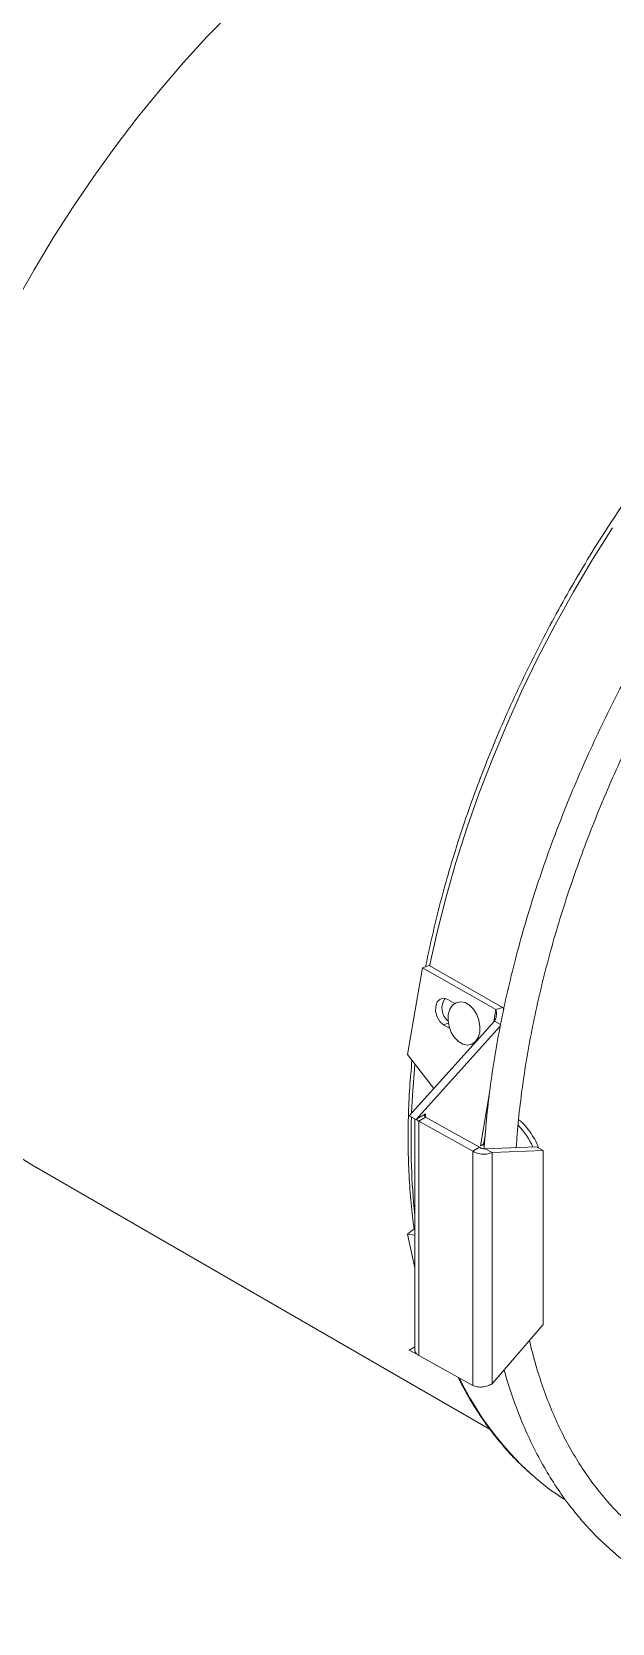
# Model space of a CAD drawing. Header units: inches. Extents: x 1 to 63.1, y 0.7 to 40.3.
# Drawn here: x 26.75 to 29.54, y 24.65 to 32.28 of the extents above; entities that cross this region are included whole.
import ezdxf

# ---------------------------------------------------------------- set-up
doc = ezdxf.new("R2010")
doc.units = ezdxf.units.IN
doc.header["$MEASUREMENT"] = 0
doc.layers.add('OBJECT', color=7, linetype='Continuous')

msp = doc.modelspace()

# ---------------------------------------------------------------- linework, layer by layer
at = {"layer": 'OBJECT', "linetype": 'Continuous', "lineweight": 15}
for p, q in [((28.6612, 27.8029, 1.1656), (28.6296, 27.793, 1.1656)), ((29.0133, 27.6016, 1.1656), (28.6612, 27.8029, 1.1656)), ((28.6296, 27.793, 1.1656), (28.557, 27.3761, 1.1656)), ((28.9817, 27.5916, 1.1656), (28.6296, 27.793, 1.1656)), ((28.7512, 27.6405, 1.1656), (28.7844, 27.6216, 1.1656)), ((28.9817, 27.5916, 1.1656), (28.9715, 27.5332, 1.1656)), ((28.9817, 27.5916, 1.1656), (29.0133, 27.6016, 1.1656)), ((28.9749, 27.5369, 1.1656), (28.5651, 27.0826, 1.1656)), ((29.0024, 27.5125, 1.1656), (28.5982, 27.0642, 1.1656)), ((28.7301, 27.5192, 1.1656), (28.7531, 27.5264, 1.1656)), ((28.7587, 27.5029, 1.1656), (28.7301, 27.5192, 1.1656)), ((28.9749, 27.5369, 1.1656), (29.004, 27.5207, 1.1656)), ((28.557, 27.3761, 1.1656), (28.6832, 27.2135, 1.1656)), ((28.9068, 26.9382, 1.1656), (28.9512, 27.1928, 1.1656)), ((28.5982, 27.0642, 1.1656), (28.5651, 27.0826, 1.1656)), ((28.5923, 27.0675, 1.1656), (28.5923, 25.9587, 1.1656)), ((28.6003, 27.0654, 1.1656), (28.5982, 27.0642, 1.1656)), ((28.6437, 27.0914, 1.1656), (28.6003, 27.0654, 1.1656)), ((28.6442, 27.0754, 1.1656), (28.6123, 27.0564, 1.1656)), ((28.6123, 25.9314, 1.1656), (28.6123, 27.0564, 1.1656)), ((28.8705, 26.9125, 1.1656), (28.6123, 27.0564, 1.1656)), ((28.6437, 27.0757, 1.1656), (28.6437, 27.0914, 1.1656)), ((28.9024, 26.9316, 1.1656), (28.6442, 27.0754, 1.1656)), ((28.9242, 26.9532, 1.1656), (28.9302, 26.9875, 1.1656)), ((28.9265, 26.9663, 1.1656), (28.9283, 26.9653, 1.1656)), ((28.9024, 26.9316, 1.1656), (28.8705, 26.9125, 1.1656)), ((28.8705, 25.7876, 1.1656), (28.8705, 26.9125, 1.1656)), ((28.9266, 26.9447, 1.1656), (28.9068, 26.9382, 1.1656)), ((29.1758, 26.9335, 1.1656), (28.9301, 26.9243, 1.1656)), ((28.9301, 26.9243, 1.1656), (28.9631, 26.9059, 1.1656)), ((29.2089, 26.9151, 1.1656), (28.9631, 26.9059, 1.1656)), ((28.9631, 25.7962, 1.1656), (28.9631, 26.9059, 1.1656)), ((29.2089, 26.9151, 1.1656), (29.1758, 26.9335, 1.1656)), ((29.2089, 26.0811, 1.1656), (29.2089, 26.9151, 1.1656)), ((26.7542, 26.847, 1.1656), (28.9534, 25.5774, 1.1656)), ((28.5886, 26.5402, 1.1656), (28.557, 26.5136, 1.1656)), ((28.557, 26.5136, 1.1656), (28.5923, 26.509, 1.1656)), ((28.5923, 26.3532, 1.1656), (28.557, 26.5136, 1.1656)), ((28.5886, 26.5402, 1.1656), (28.5923, 26.5397, 1.1656)), ((28.9631, 25.7962, 1.1656), (29.2089, 26.0811, 1.1656)), ((28.5923, 25.9739, 1.1656), (28.5651, 25.9577, 1.1656)), ((28.5982, 25.9393, 1.1656), (28.5651, 25.9577, 1.1656)), ((28.5982, 25.9393, 1.1656), (28.6003, 25.9405, 1.1656)), ((28.5982, 25.9393, 1.1656), (28.6012, 25.9396, 1.1656)), ((28.6123, 25.9314, 1.1656), (28.8705, 25.7876, 1.1656))]:
    msp.add_line(p, q, dxfattribs=at)
at = {"layer": 'OBJECT', "linetype": 'Continuous', "lineweight": 15, "elevation": 1.1656, "flags": 128}
for points in [[(27.7133, 32.3818), (27.5963, 32.2616), (27.4816, 32.1363), (27.3695, 32.0062), (27.2602, 31.8716), (27.1541, 31.7329), (27.0512, 31.5902), (26.952, 31.4441), (26.8566, 31.2947), (26.7651, 31.1425), (26.678, 30.9878)], [(29.5415, 29.9041), (29.4457, 29.7517), (29.3539, 29.5964), (29.2664, 29.4388), (29.1834, 29.2791), (29.1051, 29.1176), (29.0316, 28.9548), (28.9631, 28.7911), (28.8998, 28.6267), (28.8418, 28.4621), (28.7892, 28.2975), (28.7421, 28.1335), (28.7007, 27.9703), (28.665, 27.8083), (28.6637, 27.8015)], [(28.7301, 27.5192), (28.7124, 27.5344), (28.699, 27.5565), (28.692, 27.5822), (28.6924, 27.6075), (28.7001, 27.6286), (28.714, 27.6423), (28.7319, 27.6465), (28.7512, 27.6405)], [(28.8333, 27.6252), (28.8547, 27.613), (28.874, 27.5938), (28.8897, 27.569), (28.9003, 27.5406), (28.9051, 27.5111), (28.9038, 27.4827), (28.8963, 27.4578), (28.8833, 27.4384), (28.8658, 27.426), (28.8453, 27.4217), (28.8235, 27.4258), (28.802, 27.438), (28.7827, 27.4573), (28.7671, 27.4821), (28.7564, 27.5104), (28.7516, 27.54), (28.753, 27.5683), (28.7605, 27.5932), (28.7735, 27.6127), (28.7909, 27.625), (28.8114, 27.6293), (28.8333, 27.6252)], [(28.5929, 27.3298), (28.5812, 27.1797), (28.5771, 27.0959)], [(28.6437, 27.0914), (28.6413, 27.0897), (28.6395, 27.0877), (28.6385, 27.0856), (28.6382, 27.0834), (28.6386, 27.0812), (28.6398, 27.0791), (28.6417, 27.0771), (28.6442, 27.0754)], [(26.678, 26.8948), (26.7542, 26.847)]]:
    msp.add_lwpolyline(points, dxfattribs=at)
at = {"layer": 'OBJECT', "linetype": 'Continuous', "lineweight": 15}
for centre, radius, start, end in [((28.803, 27.5988, 1.1656), 0.0807, 144.31893, 230.74093), ((31.9935, 26.9571, 1.1656), 3.4192, 178.0025, 185.86632), ((28.636, 27.1002, 1.1656), 0.0498, 224.17158, 241.56836), ((28.7791, 26.7512, 1.1656), 0.4212, 25.55315, 42.64308), ((28.9029, 26.9603, 1.1656), 0.0225, 280.04973, 341.55911), ((28.6182, 25.9593, 1.1656), 0.026, 181.41352, 226.27329), ((28.636, 25.9753, 1.1656), 0.0498, 224.17158, 241.56836), ((30.1666, 26.4789, 1.1656), 1.5094, 205.76679, 227.90187), ((30.0146, 26.3283, 1.1656), 1.2957, 228.42596, 236.99967)]:
    msp.add_arc(centre, radius, start, end, dxfattribs=at)
for points, knots in [([(30.8767, 31.3879, 1.1656), (30.8692, 31.3825, 1.1656), (30.8216, 31.3483, 1.1656), (30.7348, 31.2798, 1.1656), (30.6166, 31.1822, 1.1656), (30.4997, 31.0789, 1.1656), (30.3844, 30.9706, 1.1656), (30.2709, 30.8573, 1.1656), (30.1594, 30.7394, 1.1656), (30.0502, 30.6171, 1.1656), (29.9434, 30.4906, 1.1656), (29.8392, 30.3602, 1.1656), (29.7379, 30.2261, 1.1656), (29.6396, 30.0886, 1.1656), (29.5446, 29.948, 1.1656), (29.453, 29.8045, 1.1656), (29.3651, 29.6585, 1.1656), (29.2809, 29.5102, 1.1656), (29.2007, 29.3599, 1.1656), (29.1246, 29.208, 1.1656), (29.0528, 29.0547, 1.1656), (28.9854, 28.9003, 1.1656), (28.9225, 28.7451, 1.1656), (28.8643, 28.5894, 1.1656), (28.8109, 28.4336, 1.1656), (28.7624, 28.278, 1.1656), (28.7188, 28.1227, 1.1656), (28.6808, 27.9684, 1.1656), (28.6563, 27.86, 1.1656), (28.6459, 27.8036, 1.1656), (28.6449, 27.7978, 1.1656)], [0, 0, 0, 0, 0.007143, 0.045194, 0.08324, 0.121281, 0.159316, 0.197347, 0.235372, 0.273393, 0.311411, 0.349424, 0.387435, 0.425443, 0.46345, 0.501454, 0.539459, 0.577463, 0.615467, 0.653472, 0.691478, 0.729487, 0.767497, 0.805511, 0.843528, 0.881549, 0.919575, 0.957606, 0.995643, 1, 1, 1, 1]), ([(31.5032, 31.3603, 1.1656), (31.4963, 31.356, 1.1656), (31.4484, 31.3256, 1.1656), (31.3599, 31.2634, 1.1656), (31.2378, 31.1735, 1.1656), (31.1168, 31.0774, 1.1656), (30.9969, 30.976, 1.1656), (30.8785, 30.8693, 1.1656), (30.7618, 30.7576, 1.1656), (30.647, 30.6411, 1.1656), (30.5342, 30.52, 1.1656), (30.4238, 30.3945, 1.1656), (30.3158, 30.265, 1.1656), (30.2106, 30.1316, 1.1656), (30.1083, 29.9945, 1.1656), (30.0091, 29.8542, 1.1656), (29.9133, 29.7107, 1.1656), (29.8209, 29.5645, 1.1656), (29.7321, 29.4158, 1.1656), (29.6472, 29.2648, 1.1656), (29.5663, 29.1119, 1.1656), (29.4895, 28.9573, 1.1656), (29.4171, 28.8013, 1.1656), (29.349, 28.6444, 1.1656), (29.2855, 28.4866, 1.1656), (29.2267, 28.3284, 1.1656), (29.1728, 28.17, 1.1656), (29.1237, 28.0118, 1.1656), (29.0796, 27.854, 1.1656), (29.0407, 27.697, 1.1656), (29.0069, 27.541, 1.1656), (28.9783, 27.3863, 1.1656), (28.955, 27.2332, 1.1656), (28.9376, 27.0823, 1.1656), (28.9279, 26.98, 1.1656), (28.9254, 26.9289, 1.1656), (28.9253, 26.9265, 1.1656)], [0, 0, 0, 0, 0.005155, 0.036238, 0.067315, 0.098387, 0.129452, 0.16051, 0.191562, 0.222608, 0.253649, 0.284684, 0.315714, 0.34674, 0.377763, 0.408783, 0.4398, 0.470817, 0.501832, 0.532847, 0.563863, 0.59488, 0.625898, 0.656919, 0.687942, 0.71897, 0.750002, 0.781039, 0.812082, 0.84313, 0.874186, 0.905249, 0.93632, 0.967398, 0.998484, 1, 1, 1, 1]), ([(29.0795, 26.9299, 1.1656), (29.0807, 26.9508, 1.1656), (29.0849, 27.0192, 1.1656), (29.0975, 27.1377, 1.1656), (29.1171, 27.2851, 1.1656), (29.1423, 27.4347, 1.1656), (29.1726, 27.5859, 1.1656), (29.2081, 27.7384, 1.1656), (29.2486, 27.8921, 1.1656), (29.2941, 28.0464, 1.1656), (29.3445, 28.2012, 1.1656), (29.3998, 28.3562, 1.1656), (29.4597, 28.5109, 1.1656), (29.5242, 28.6651, 1.1656), (29.5932, 28.8185, 1.1656), (29.6665, 28.9708, 1.1656), (29.744, 29.1216, 1.1656), (29.8255, 29.2706, 1.1656), (29.9109, 29.4176, 1.1656), (29.9999, 29.5623, 1.1656), (30.0924, 29.7042, 1.1656), (30.1882, 29.8433, 1.1656), (30.2871, 29.9791, 1.1656), (30.389, 30.1114, 1.1656), (30.4935, 30.24, 1.1656), (30.6005, 30.3645, 1.1656), (30.7098, 30.4848, 1.1656), (30.8211, 30.6005, 1.1656), (30.9342, 30.7115, 1.1656), (31.0489, 30.8175, 1.1656), (31.1649, 30.9184, 1.1656), (31.282, 31.0138, 1.1656), (31.4, 31.1037, 1.1656), (31.5186, 31.1879, 1.1656), (31.6375, 31.2659, 1.1656), (31.7299, 31.3229, 1.1656), (31.7826, 31.3519, 1.1656), (31.7956, 31.359, 1.1656)], [0, 0, 0, 0, 0.0130536, 0.0426285, 0.0722093, 0.1017966, 0.1313905, 0.160991, 0.190598, 0.2202111, 0.2498297, 0.2794535, 0.3090819, 0.3387141, 0.3683496, 0.3979878, 0.427628, 0.4572694, 0.4869114, 0.5165534, 0.5461944, 0.5758338, 0.6054708, 0.6351048, 0.6647351, 0.6943611, 0.723982, 0.7535974, 0.7832065, 0.8128088, 0.8424039, 0.8719915, 0.9015713, 0.9311433, 0.9607078, 0.9902653, 1, 1, 1, 1]), ([(29.0208, 25.8631, 1.1656), (29.0215, 25.8605, 1.1656), (29.0325, 25.8175, 1.1656), (29.0588, 25.7383, 1.1656), (29.1002, 25.6261, 1.1656), (29.1473, 25.5195, 1.1656), (29.1994, 25.4181, 1.1656), (29.2565, 25.3223, 1.1656), (29.3184, 25.2323, 1.1656), (29.3851, 25.1482, 1.1656), (29.4563, 25.0702, 1.1656), (29.5318, 24.9985, 1.1656), (29.6116, 24.9332, 1.1656), (29.6954, 24.8743, 1.1656), (29.783, 24.8221, 1.1656), (29.8744, 24.7765, 1.1656), (29.9693, 24.7376, 1.1656), (30.0675, 24.7056, 1.1656), (30.169, 24.6803, 1.1656), (30.2734, 24.662, 1.1656), (30.3807, 24.6507, 1.1656), (30.4907, 24.6464, 1.1656), (30.6031, 24.649, 1.1656), (30.7176, 24.6587, 1.1656), (30.8342, 24.6754, 1.1656), (30.9525, 24.6991, 1.1656), (31.0723, 24.7298, 1.1656), (31.1934, 24.7673, 1.1656), (31.3155, 24.8116, 1.1656), (31.4383, 24.8627, 1.1656), (31.5617, 24.9203, 1.1656), (31.6853, 24.9845, 1.1656), (31.8089, 25.0549, 1.1656), (31.9324, 25.1316, 1.1656), (32.0553, 25.2143, 1.1656), (32.1776, 25.3029, 1.1656), (32.299, 25.3971, 1.1656), (32.4192, 25.4969, 1.1656), (32.5381, 25.602, 1.1656), (32.6554, 25.7121, 1.1656), (32.7708, 25.8272, 1.1656), (32.8842, 25.9469, 1.1656), (32.9954, 26.071, 1.1656), (33.1042, 26.1993, 1.1656), (33.2102, 26.3316, 1.1656), (33.3135, 26.4675, 1.1656), (33.4136, 26.6069, 1.1656), (33.5105, 26.7494, 1.1656), (33.604, 26.8948, 1.1656), (33.6939, 27.0428, 1.1656), (33.78, 27.1931, 1.1656), (33.8622, 27.3455, 1.1656), (33.9403, 27.4995, 1.1656), (34.0141, 27.6551, 1.1656), (34.0835, 27.8118, 1.1656), (34.1484, 27.9693, 1.1656), (34.2087, 28.1274, 1.1656), (34.2642, 28.2858, 1.1656), (34.3148, 28.4441, 1.1656), (34.3604, 28.602, 1.1656), (34.4009, 28.7593, 1.1656), (34.4363, 28.9157, 1.1656), (34.4665, 29.0708, 1.1656), (34.4914, 29.2244, 1.1656), (34.5109, 29.3761, 1.1656), (34.5251, 29.5258, 1.1656), (34.5336, 29.6704, 1.1656), (34.536, 29.7712, 1.1656), (34.5361, 29.8233, 1.1656), (34.5361, 29.8301, 1.1656)], [0, 0, 0, 0, 0.0009709, 0.0163836, 0.0317816, 0.0471603, 0.062515, 0.0778413, 0.0931352, 0.1083941, 0.1236169, 0.1388052, 0.1539626, 0.1690954, 0.184212, 0.199322, 0.214433, 0.2295544, 0.2446953, 0.2598629, 0.2750621, 0.2902956, 0.3055636, 0.3208643, 0.3361947, 0.3515506, 0.3669278, 0.3823217, 0.3977282, 0.4131438, 0.4285652, 0.4439899, 0.4594159, 0.4748413, 0.4902649, 0.5056862, 0.5211045, 0.5365198, 0.5519319, 0.5673407, 0.5827465, 0.5981493, 0.6135495, 0.6289472, 0.6443429, 0.6597366, 0.6751289, 0.69052, 0.7059103, 0.7213, 0.7366895, 0.7520792, 0.7674693, 0.7828602, 0.798252, 0.8136453, 0.8290404, 0.8444375, 0.8598371, 0.8752393, 0.8906446, 0.9060532, 0.9214653, 0.9368812, 0.9523008, 0.9677242, 0.9831514, 0.9977681, 1, 1, 1, 1]), ([(28.9749, 27.5369, 1.1656), (28.9777, 27.5429, 1.1656), (28.9839, 27.5559, 1.1656), (28.9851, 27.5751, 1.1656), (28.9826, 27.5871, 1.1656), (28.9817, 27.5916, 1.1656)], [0, 0, 0, 0, 0.349803, 0.757062, 1, 1, 1, 1]), ([(29.0189, 27.5928, 1.1656), (29.0185, 27.5937, 1.1656), (29.0172, 27.5967, 1.1656), (29.0149, 27.5996, 1.1656), (29.0133, 27.6016, 1.1656)], [0, 0, 0, 0, 0.309539, 1, 1, 1, 1]), ([(28.5786, 27.3482, 1.1656), (28.5748, 27.3048, 1.1656), (28.5666, 27.2126, 1.1656), (28.5606, 27.0745, 1.1656), (28.5594, 26.9337, 1.1656), (28.5638, 26.7962, 1.1656), (28.5731, 26.6637, 1.1656), (28.5837, 26.5791, 1.1656), (28.5889, 26.5377, 1.1656)], [0, 0, 0, 0, 0.1518876, 0.3229918, 0.4941205, 0.6652692, 0.8364313, 1, 1, 1, 1]), ([(29.1872, 26.9271, 1.1656), (29.1841, 26.9348, 1.1656), (29.1758, 26.9558, 1.1656), (29.1568, 26.9886, 1.1656), (29.1312, 27.0239, 1.1656), (29.1088, 27.0495, 1.1656), (29.0945, 27.0612, 1.1656), (29.0908, 27.0642, 1.1656)], [0, 0, 0, 0, 0.144752, 0.39908, 0.654053, 0.910787, 1, 1, 1, 1]), ([(28.8705, 26.9125, 1.1656), (28.8774, 26.9089, 1.1656), (28.8911, 26.9015, 1.1656), (28.9172, 26.8972, 1.1656), (28.9431, 26.8983, 1.1656), (28.9565, 26.9033, 1.1656), (28.9631, 26.9059, 1.1656)], [0, 0, 0, 0, 0.250008, 0.5, 0.750002, 1, 1, 1, 1]), ([(28.9024, 26.9316, 1.1656), (28.9044, 26.9301, 1.1656), (28.9085, 26.927, 1.1656), (28.9163, 26.9244, 1.1656), (28.9241, 26.9233, 1.1656), (28.9281, 26.924, 1.1656), (28.9301, 26.9243, 1.1656)], [0, 0, 0, 0, 0.249995, 0.500014, 0.750005, 1, 1, 1, 1]), ([(29.7024, 25.0583, 1.1656), (29.7005, 25.0597, 1.1656), (29.6723, 25.0796, 1.1656), (29.6217, 25.1242, 1.1656), (29.5511, 25.1922, 1.1656), (29.4853, 25.2671, 1.1656), (29.4239, 25.3477, 1.1656), (29.3672, 25.4341, 1.1656), (29.3151, 25.5261, 1.1656), (29.2679, 25.6235, 1.1656), (29.2254, 25.7261, 1.1656), (29.1882, 25.8339, 1.1656), (29.1606, 25.9268, 1.1656), (29.1473, 25.9854, 1.1656), (29.143, 26.0047, 1.1656)], [0, 0, 0, 0, 0.00715, 0.102792, 0.19828, 0.293551, 0.38857, 0.483326, 0.577828, 0.6721, 0.766173, 0.860083, 0.953863, 1, 1, 1, 1]), ([(28.7998, 25.827, 1.1656), (28.8146, 25.7983, 1.1656), (28.8463, 25.7368, 1.1656), (28.9011, 25.6489, 1.1656), (28.9626, 25.5622, 1.1656), (29.0291, 25.4819, 1.1656), (29.0914, 25.4153, 1.1656), (29.1333, 25.3782, 1.1656), (29.1499, 25.3635, 1.1656)], [0, 0, 0, 0, 0.1577, 0.339056, 0.520146, 0.700949, 0.88146, 1, 1, 1, 1]), ([(28.9631, 25.7962, 1.1656), (28.9565, 25.7924, 1.1656), (28.9431, 25.7848, 1.1656), (28.9172, 25.78, 1.1656), (28.8911, 25.7804, 1.1656), (28.8774, 25.7852, 1.1656), (28.8705, 25.7876, 1.1656)], [0, 0, 0, 0, 0.249998, 0.5, 0.749992, 1, 1, 1, 1])]:
    msp.add_open_spline(points, degree=3, knots=knots, dxfattribs=at)

doc.saveas('drawing.dxf')
